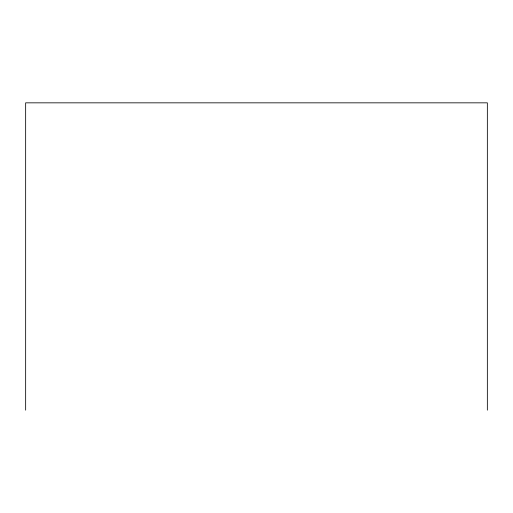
<?xml version="1.0" encoding="UTF-8"?>
<svg xmlns="http://www.w3.org/2000/svg" width="513" height="513" viewBox="0 0 513 513"><rect width="100%" height="100%" fill="white"/><g stroke="black" fill="none" stroke-linecap="round" stroke-linejoin="round"><path stroke-width="0.77" d="M487.35 410.163L487.35 102.837L25.65 102.837L25.65 410.163"/></g></svg>
